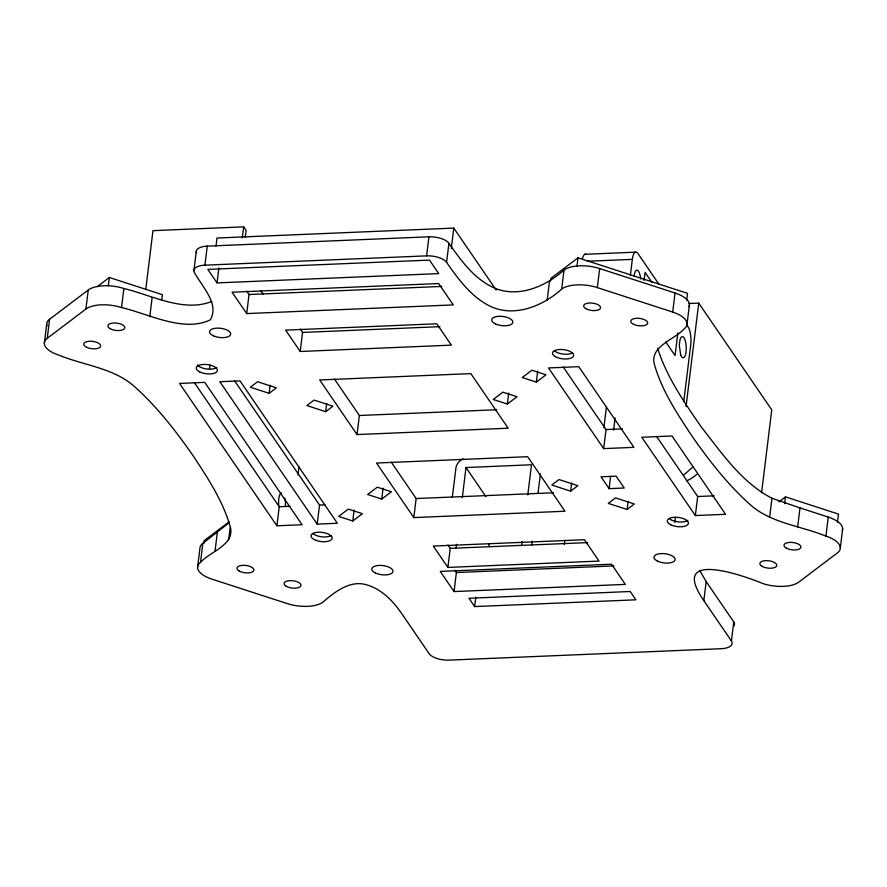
<?xml version="1.0" encoding="UTF-8"?>
<svg xmlns="http://www.w3.org/2000/svg" width="887" height="887" viewBox="0 0 887 887"><rect width="100%" height="100%" fill="white"/><g stroke="black" fill="none" stroke-linecap="round" stroke-linejoin="round"><path stroke-width="1.33" d="M44.35 343.28L46.689 324.221M699.81 570.707L706.163 581.573L733.749 621.909L731.409 640.957A15.977 6.93 7 0 1 721.164 648.707L449.088 660.128A15.977 6.93 7 0 1 429.108 653.641L401.523 613.305C393.096 601.164 382.109 589.611 367.617 585.132C350.642 579.333 334.942 591.773 322.968 602.118A26.632 11.542 7 0 1 287.333 603.615L211.971 579.156A26.632 11.542 7 0 1 200.506 562.38C210.274 551.248 236.552 544.662 229.811 525.248C222.36 500.057 207.625 477.816 193.322 456.051C176.302 431.603 157.919 407.798 135.778 387.741C114.811 367.983 84.332 365.632 58.742 355.077A26.632 11.542 7 0 1 47.266 338.291L49.605 319.242L88.245 290.005A26.632 11.542 7 0 1 123.87 288.508C151.012 294.872 183.687 312.856 211.76 301.425M47.266 338.291L85.906 309.053L88.245 290.005M108.358 285.647L109.356 277.487L162.343 294.684L161.678 300.128M731.409 640.957L703.823 600.621C668.066 548.621 743.749 575.63 763.13 583.646A26.632 11.542 7 0 0 798.755 582.149L837.395 552.911A26.632 11.542 7 0 0 825.919 536.136C800.329 525.581 769.849 523.23 748.883 503.472C726.741 483.415 708.358 459.599 691.339 435.162C677.036 413.386 662.301 391.156 654.85 365.954C648.109 346.54 674.386 339.965 684.154 328.833A26.632 11.542 7 0 0 672.69 312.058L597.328 287.599A26.632 11.542 7 0 0 561.693 289.095C542.911 306.148 513.795 318.089 489.38 305.86C470.842 296.391 458.246 279.006 446.582 262.352A15.977 6.93 7 0 0 426.603 255.866L204.919 265.169A15.977 6.93 7 0 0 194.674 272.919C201.903 286.556 219.688 303.742 210.308 319.852C183.332 332.88 147.785 313.488 121.53 307.567L123.87 288.508M145.745 289.583L152.974 230.664L243.67 226.861L246.098 230.42L245.267 237.272M149.792 316.737L152.132 297.677M193.909 270.69L196.249 251.642M204.919 265.169L207.259 246.12L428.942 236.818A15.977 6.93 7 0 1 448.922 243.304C461.539 261.255 475.41 280.558 496.565 288.885C520.259 297.544 546.303 285.858 564.032 270.047A26.632 11.542 7 0 1 599.667 268.55L675.029 292.998A26.632 11.542 7 0 1 689.077 306.58M215.996 246.198L217.005 238.026L453.8 228.092L496.199 290.082M217.049 282.909L207.802 269.393L429.485 260.091L438.732 273.606L217.049 282.909L218.878 267.941M209.52 369.081L209.997 365.178M197.59 567.358L199.93 548.31A26.632 11.542 7 0 1 202.846 543.332L228.89 522.92M200.506 562.38L202.846 543.332M203.81 543.421L204.143 540.704L229.145 521.789M242.317 237.827L243.67 226.861M214.998 551.415L217.337 532.366M246.697 313.577L232.084 292.211L438.655 283.552L453.268 304.906L246.697 313.577L249.036 294.517L246.73 291.147M228.624 540.006L230.132 527.754M269.149 393.329L276.389 387.841L257.552 381.732L250.311 387.209L269.149 393.329L270.147 385.158M276.899 525.791L179.54 383.428L204.731 382.364L302.09 524.738L276.899 525.791L279.239 506.743L194.342 382.596M300.227 351.485L285.625 330.13L436.77 323.788L451.372 345.143L300.227 351.485L302.567 332.437L300.261 329.066M297.977 474.966L298.986 466.75M325.695 411.679L332.935 406.191L314.098 400.081L306.858 405.559L325.695 411.679L326.693 403.507M317.202 524.106L219.843 381.732L240 380.889L337.359 523.263L317.202 524.106L319.542 505.058L234.645 380.9M357.029 434.563L319.697 379.958L470.853 373.615L508.184 428.221L357.029 434.563L359.368 415.504L334.477 379.115M352.782 520.991L362.45 513.684L348.314 509.094L338.657 516.411L352.782 520.991L354.124 510.103M381.754 499.071L391.411 491.764L377.285 487.185L367.628 494.491L381.754 499.071L383.095 488.194M426.603 255.866L428.942 236.818M413.819 517.587L376.509 463.036L527.654 456.694L564.964 511.245L413.819 517.587L416.147 498.538L391.278 462.171M446.582 262.352L448.922 243.304M451.295 248.504L453.8 228.092M452.326 497.263L456.007 467.36A10.655 8.97 -34.4 0 1 463.125 458.934M447.891 567.425L433.288 546.07L584.433 539.717L599.035 561.083L447.891 567.425L450.23 548.366L447.924 544.995M456.062 548.421L456.561 544.308M462.293 497.696L465.997 467.527L531.49 464.777L527.787 494.946M454.044 591.574L440.251 571.405L611.553 564.221L625.346 584.389L454.044 591.574L456.384 572.525L454.843 570.286M474.667 606.575L468.979 598.27L630.213 591.507L635.89 599.812L474.667 606.575L475.831 597.051M488.859 546.259L489.203 543.52M507.342 404.051L517.01 396.744L502.874 392.154L493.216 399.472L507.342 404.051L508.683 393.163M536.347 382.109L546.004 374.802L531.878 370.223L522.21 377.529L536.347 382.109L537.677 371.221M547.201 300.061L549.541 281.002M550.517 281.101L550.849 278.385L578.025 257.818L687.536 293.353L686.693 300.161M521.556 545.682L522.066 541.569M561.693 289.095L564.032 270.047M531.635 545.25L532.145 541.137M538.032 493.15L540.394 473.957M577.016 265.989L578.025 257.818M570.618 491.154L577.858 485.666L559.021 479.557L551.781 485.034L570.618 491.154L571.616 482.983M564.276 544.463L564.775 540.349M597.328 287.599L599.667 268.55M603.87 427.756L606.375 407.344M603.692 448.622L548.521 367.939L578.756 366.675L633.928 447.347L603.692 448.622L606.032 429.563L563.3 367.074M630.335 275.613L632.331 259.37A13.316 4.28 87.6 0 1 637.842 253.394L658.742 283.951M613.616 430.051L615.112 417.799M609.114 488.648L600.998 476.785L616.11 476.153L624.226 488.016L609.114 488.648L610.611 476.397M644.095 280.403L645.082 272.409L652.056 282.598M627.109 509.482L634.349 504.004L615.511 497.884L608.271 503.372L627.109 509.482L628.107 501.321M672.69 312.058L675.029 292.998M677.845 332.902L675.062 355.576L665.771 341.983M687.07 323.855L689.41 304.795M683.766 401.623L690.74 344.799A13.316 4.28 87.6 0 0 688.146 326.959L686.605 324.697M686.039 406.534L698.734 303.11L689.11 303.509M674.741 522.41L675.384 517.221M695.341 515.558L641.789 437.258L672.024 435.983L725.566 514.294L695.341 515.558L697.681 496.509L656.546 436.36M703.823 600.621L706.163 581.573M761.567 492.895L771.757 409.883L698.734 303.11M769.617 517.309L771.956 498.25C741.887 482.683 721.985 453.39 701.584 427.346C684.42 402.565 666.736 377.186 657.577 348.181M784.651 503.694L785.483 496.886L838.47 514.083L837.472 522.243M797.657 526.967L799.996 507.918L771.956 498.25M825.919 536.136L828.258 517.088L799.996 507.918M840.311 547.933L842.65 528.885M683.611 475.155L692.869 466.961M97.248 286.645L109.356 277.487M778.875 501.887L785.483 496.886M584.799 254.303L635.181 252.185M587.394 261.255L632.331 259.37M249.036 294.517L441.837 286.434M302.567 332.437L439.974 326.671M359.368 415.504L496.775 409.739M606.032 429.563L622.519 428.876M416.147 498.538L553.566 492.773M279.239 506.743L289.838 506.3M319.542 505.058L324.919 504.825M697.681 496.509L714.168 495.822M450.23 548.366L587.637 542.6M456.384 572.525L613.871 565.917M465.997 467.527L485.921 496.665M260.811 290.725L263.117 294.096M85.906 309.053A26.632 11.542 7 0 1 121.53 307.567M47 326.072A26.632 11.542 7 0 1 49.605 319.242M196.437 252.751A15.977 6.93 7 0 1 207.259 246.12M828.258 517.088A26.632 11.542 7 0 1 842.317 530.67M733.749 621.909A15.977 6.93 7 0 1 733.726 626.211M331.006 535.637A10.655 4.623 7 0 1 312.701 533.364M572.703 352.804A10.655 4.623 7 0 1 554.364 350.764M687.835 520.314A10.655 4.623 7 0 1 669.519 518.895M696.75 474.39A32.619 27.453 -34.4 0 1 686.527 480.898M216.838 367.484A10.655 4.623 7 0 1 206.56 368.97A10.655 4.623 7 0 1 197.335 364.845M582.593 258.095A13.316 4.28 87.6 0 1 586.141 254.259M634.105 276.023A10.655 3.426 87.6 0 1 637.465 270.247A10.655 3.426 87.6 0 1 640.669 279.006M278.851 506.477A10.655 3.426 87.6 0 1 281.567 492.884M284.76 498.017A10.655 3.426 87.6 0 1 285.459 506.067M680.673 354.8L679.342 345.642A10.655 3.426 87.6 0 1 683.611 337.237A10.655 3.426 87.6 0 1 685.895 352.926A10.655 3.426 87.6 0 1 680.673 354.8M585.819 308.654A8.515 3.692 7 0 0 600.177 308.765A8.515 3.692 7 0 0 590.398 302.988A8.515 3.692 7 0 0 585.819 308.654M633.883 324.442A8.515 3.692 7 0 0 647.599 323.511A8.515 3.692 7 0 0 636.223 318.311A8.515 3.692 7 0 0 633.883 324.442M762.011 566.294A8.515 3.692 7 0 0 776.369 566.405A8.515 3.692 7 0 0 766.579 560.628A8.515 3.692 7 0 0 762.011 566.294M786.159 548.022A8.515 3.692 7 0 0 800.517 548.122A8.515 3.692 7 0 0 790.727 542.356A8.515 3.692 7 0 0 786.159 548.022M110.032 328.622A8.515 3.692 7 0 0 124.391 328.722A8.515 3.692 7 0 0 114.6 322.957A8.515 3.692 7 0 0 110.032 328.622M86.848 347.394A8.515 3.692 7 0 0 100.553 346.462A8.515 3.692 7 0 0 89.177 341.262A8.515 3.692 7 0 0 86.848 347.394M286.224 586.263A8.515 3.692 7 0 0 300.571 586.362A8.515 3.692 7 0 0 290.792 580.597A8.515 3.692 7 0 0 286.224 586.263M239.124 570.973A8.515 3.692 7 0 0 253.471 571.084A8.515 3.692 7 0 0 243.692 565.307A8.515 3.692 7 0 0 239.124 570.973M315.772 540.283A10.655 4.623 7 0 0 332.137 538.287A10.655 4.623 7 0 0 316.803 532.355A10.655 4.623 7 0 0 315.772 540.283M555.406 356.663A10.655 4.623 7 0 0 573.235 356.574A10.655 4.623 7 0 0 560.628 349.467A10.655 4.623 7 0 0 555.406 356.663M670.727 524.76A10.655 4.623 7 0 0 688.179 524.029A10.655 4.623 7 0 0 674.586 517.276A10.655 4.623 7 0 0 670.727 524.76M199.73 371.919A10.655 4.623 7 0 0 217.182 371.187A10.655 4.623 7 0 0 203.589 364.435A10.655 4.623 7 0 0 199.73 371.919M495.168 323.777A10.655 4.623 7 0 0 512.619 323.045A10.655 4.623 7 0 0 499.026 316.293A10.655 4.623 7 0 0 495.168 323.777M657.522 561.116A10.655 4.623 7 0 0 674.907 560.285A10.655 4.623 7 0 0 661.181 553.588A10.655 4.623 7 0 0 657.522 561.116M375.29 572.913A10.655 4.623 7 0 0 392.741 572.182A10.655 4.623 7 0 0 379.148 565.418A10.655 4.623 7 0 0 375.29 572.913M213.412 335.807A10.655 4.623 7 0 0 230.565 334.676A10.655 4.623 7 0 0 216.384 328.157A10.655 4.623 7 0 0 213.412 335.807"/></g></svg>
